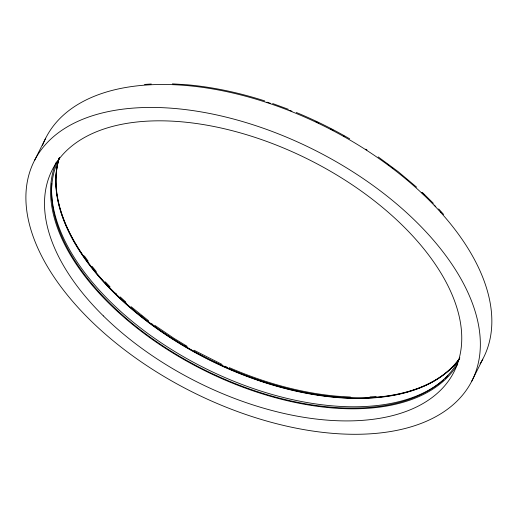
<?xml version="1.0" encoding="UTF-8"?>
<svg xmlns="http://www.w3.org/2000/svg" width="518" height="518" viewBox="0 0 518 518"><rect width="100%" height="100%" fill="white"/><g stroke="black" fill="none" stroke-linecap="round" stroke-linejoin="round"><path stroke-width="0.78" d="M34.583 160.366L45.694 138.177M471.671 381.365A244.897 135.522 26.6 0 0 197.727 111.338A244.897 135.522 26.6 0 0 89.977 319.897A244.897 135.522 26.6 0 0 471.671 381.365L482.789 359.168M144.509 84.447L151.288 84M369.949 396.911L376.191 396.503M172.429 83.864L187.173 84.777C213.539 87.115 239.53 92.845 264.717 100.906M350.479 397.034L337.037 396.212C299.825 392.858 263.481 382.426 229.26 367.631M272.636 103.535L288.429 109.324M296.29 112.471C314.659 120.053 332.517 128.872 349.715 138.837M222.093 364.439L194.043 350.252M187.225 346.38L173.886 338.28L154.727 325.304M378.185 156.902L398.122 171.62L416.595 187.166M148.601 320.778L131.099 306.688M120.234 296.924L125.583 301.839M422.397 192.502L433.417 203.36M105.283 281.831L110.081 286.914M438.668 208.922L443.667 214.484M92.133 266.414L96.329 271.6M84.382 255.97L88.151 261.201M459.842 357.789A223.763 123.828 26.6 0 1 204.092 369.658A223.763 123.828 26.6 0 1 59.505 157.796M457.731 364.012A224.851 124.43 26.6 0 1 202.655 369.612A224.851 124.43 26.6 0 1 56.371 161.894M459.116 359.188A224.857 124.437 26.6 0 1 208.683 359.039A224.857 124.437 26.6 0 1 59.097 158.547M459.434 358.832A224.851 124.43 26.6 0 1 207.983 358.974A224.851 124.43 26.6 0 1 59.415 157.388M459.298 359.091A224.851 124.43 26.6 0 1 209.019 359.822A224.851 124.43 26.6 0 1 58.858 159.045M447.889 375.854A224.851 124.43 26.6 0 1 445.163 378.457M443.447 379.966A224.851 124.43 26.6 0 1 204.254 367.884A224.851 124.43 26.6 0 1 51.781 183.521M42.56 145.325A244.884 135.522 26.6 0 1 324.928 126.528A244.884 135.522 26.6 0 1 480.037 363.869M266.958 102.15A243.233 134.602 26.6 0 1 270.538 103.341M289.827 110.386A243.233 134.602 26.6 0 1 291.964 111.234M315.941 121.652A243.233 134.602 26.6 0 1 318.725 122.98M330.471 128.827A243.233 134.602 26.6 0 1 333.21 130.251M343.369 135.768A243.233 134.602 26.6 0 1 344.716 136.519M365.714 149.178A243.233 134.602 26.6 0 1 366.997 150M387.496 164.161A243.233 134.602 26.6 0 1 388.701 165.048M391.679 167.288A243.233 134.602 26.6 0 1 392.864 168.188M421.704 192.592A243.233 134.602 26.6 0 1 424.52 195.273M434.246 205.037A243.233 134.602 26.6 0 1 435.806 206.682M440.365 211.648A243.233 134.602 26.6 0 1 441.349 212.756M226.988 367.158A226.515 125.35 26.6 0 1 224.825 366.194M186.215 346.348A226.515 125.35 26.6 0 1 184.855 345.551M152.978 324.65A226.515 125.35 26.6 0 1 151.742 323.744M142.042 316.362A226.515 125.35 26.6 0 1 140.857 315.423M126.567 303.431A226.515 125.35 26.6 0 1 124.922 301.962M116.634 294.243A226.515 125.35 26.6 0 1 115.488 293.13M109.33 286.953A226.515 125.35 26.6 0 1 108.243 285.819M103.335 315.883A224.851 124.43 26.6 0 0 453.787 372.319A224.851 124.43 26.6 0 0 202.266 124.398A224.851 124.43 26.6 0 0 103.335 315.883"/></g></svg>
